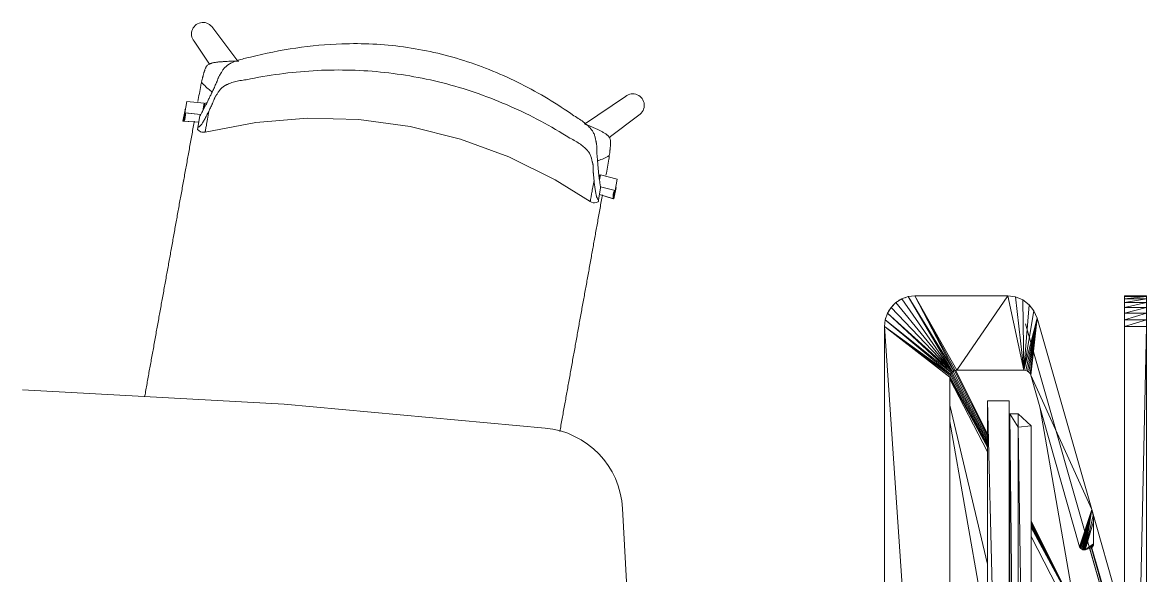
# Model space of a CAD drawing. Header units: millimetres. Extents: x 90978 to 295199, y -4084 to 97293.
# Drawn here: x 174944 to 176230, y 24647 to 25280 of the extents above; entities that cross this region are included whole.
import ezdxf

# ---------------------------------------------------------------- set-up
doc = ezdxf.new("R2010")
doc.units = ezdxf.units.MM
doc.header["$MEASUREMENT"] = 0
doc.layers.get('0').update_dxf_attribs({"linetype": 'CONTINUOUS'})
for name, color, linetype, lineweight in [('A-DETL-THIN', 8, 'CONTINUOUS', 9), ('G-IMPT', 8, 'CONTINUOUS', 9), ('I-FURN', 8, 'CONTINUOUS', 9)]:
    doc.layers.add(name, color=color, linetype=linetype, lineweight=lineweight)

# ---------------------------------------------------------------- blocks, each defined once
blk = doc.blocks.new('Synergy Type 3 - Desk Type 3_dwg_Family - 607669-310583-_3D_-V219-Level 0')
at = {"layer": 'G-IMPT'}
for p, q in [((20.5, -395.5), (328.8, -307.4)), ((29.8, -392.8), (72.1, -380.7)), ((29.8, -392.8), (72.1, -381)), ((30.3, -394.7), (73.5, -382.4)), ((17.1, -396.4), (42, -389.3)), ((19, -395.9), (43.8, -388.8))]:
    blk.add_line(p, q, dxfattribs=at)
blk = doc.blocks.new('Synergy Type 3 - Desk Type 3_dwg_Family - 609077-310585-_3D_-768214-Level 0')
at = {"layer": 'G-IMPT'}
for p, q in [((337, -147.7), (335, -146.9)), ((343.4, -150.4), (345.1, -151.7)), ((349.4, -154.9), (350.7, -156)), ((350.7, -156), (351.7, -157.3)), ((355, -161.5), (356.3, -163.2)), ((358.9, -169.6), (359.8, -171.7)), ((116.4, -383.1), (4.4, -415.1))]:
    blk.add_line(p, q, dxfattribs=at)
blk = doc.blocks.new('Synergy Type 3 - Desk Type 3_dwg_Family - 641585-310597-_3D_-768220-Level 0')
at = {"layer": 'G-IMPT'}
for p, q in [((240.9, -263.7), (-739.1, -263.7)), ((240.9, -263.7), (-739.1, -288.7)), ((240.9, -263.7), (240.9, -288.7)), ((-739.1, -288.7), (240.9, -288.7)), ((-724.1, -289.3), (225.9, -288.7)), ((225.9, -289.3), (-724.1, -289.3)), ((225.9, -289.3), (-709.1, -298.7)), ((-209.1, -288.7), (225.9, -288.7)), ((225.9, -289.3), (210.9, -298.7)), ((225.9, -289.3), (225.9, -288.7)), ((225.9, -289.3), (225.9, -298.7)), ((210.9, -298.7), (-710.5, -313.7)), ((210.9, -298.7), (-709.1, -298.7)), ((210.9, -298.7), (225.9, -298.7)), ((210.9, -298.7), (212.4, -313.7)), ((225.9, -298.7), (212.4, -313.7)), ((212.4, -313.7), (-16.1, -313.7))]:
    blk.add_line(p, q, dxfattribs=at)
blk = doc.blocks.new('Synergy Type 3 - Desk Type 3_dwg_Family - 678409-310601-_3D_-768222-Level 0')
at = {"layer": 'G-IMPT'}
for p, q in [((325.9, -145.7), (-824.1, -145.7)), ((325.9, -145.7), (-766.1, -220.7)), ((325.9, -145.7), (267.9, -220.7)), ((325.9, -145.7), (269.7, -220.9)), ((325.9, -145.7), (271.4, -221.5)), ((333.7, -146.6), (271.4, -221.5)), ((333.7, -146.6), (272.9, -222.5)), ((341.1, -149.2), (272.9, -222.5)), ((341.1, -149.2), (274.2, -223.7)), ((347.8, -153.3), (274.2, -223.7)), ((333.7, -146.6), (325.9, -145.7)), ((341.1, -149.2), (333.7, -146.6)), ((347.8, -153.3), (341.1, -149.2)), ((353.3, -158.9), (347.8, -153.3)), ((353.3, -158.9), (274.2, -223.7)), ((357.5, -165.5), (274.2, -223.7)), ((357.5, -165.5), (353.3, -158.9)), ((360.1, -172.9), (357.5, -165.5)), ((360.1, -172.9), (274.2, -223.7)), ((360.1, -172.9), (275.2, -225.2)), ((360.9, -180.7), (360.1, -172.9)), ((360.9, -180.7), (275.2, -225.2)), ((360.9, -180.7), (275.7, -226.9)), ((360.9, -180.7), (275.9, -228.7)), ((360.9, -180.7), (360.9, -286.9)), ((-766.1, -220.7), (267.9, -220.7)), ((269.7, -220.9), (267.9, -220.7)), ((269.7, -220.9), (271.4, -221.5)), ((271.4, -221.5), (272.9, -222.5)), ((272.9, -222.5), (274.2, -223.7)), ((274.2, -223.7), (275.2, -225.2)), ((275.2, -225.2), (275.7, -226.9)), ((275.7, -226.9), (275.9, -228.7)), ((275.9, -228.7), (275.9, -305.5)), ((275.9, -228.7), (360.9, -286.9)), ((275.9, -305.5), (360.9, -286.9)), ((275.9, -305.5), (359.8, -295.8)), ((359.8, -295.8), (356.4, -304.2)), ((359.8, -295.8), (360.9, -286.9)), ((275.7, -307.6), (274.9, -309.5)), ((275.7, -307.6), (275.9, -305.5)), ((275.7, -307.6), (335.6, -320.5)), ((275.9, -305.5), (356.4, -304.2)), ((275.9, -305.5), (335.6, -320.5)), ((275.9, -305.5), (350.9, -311.4)), ((275.9, -305.5), (343.8, -316.9)), ((356.4, -304.2), (350.9, -311.4)), ((270.1, -313.2), (74, -369.2)), ((116.4, -383.1), (270.1, -313.2)), ((116.4, -383.1), (335.6, -320.5)), ((272, -312.4), (270.1, -313.2)), ((270.1, -313.2), (335.6, -320.5)), ((273.7, -311.1), (272, -312.4)), ((272, -312.4), (335.6, -320.5)), ((274.9, -309.5), (273.7, -311.1)), ((273.7, -311.1), (335.6, -320.5)), ((274.9, -309.5), (335.6, -320.5)), ((335.6, -320.5), (343.8, -316.9)), ((350.9, -311.4), (343.8, -316.9)), ((70.3, -374.1), (70.5, -372.8)), ((71, -371.6), (70.5, -372.8)), ((116.4, -383.1), (70.5, -372.8)), ((71, -371.6), (71.8, -370.6)), ((116.4, -383.1), (71, -371.6)), ((72.8, -369.8), (71.8, -370.6)), ((116.4, -383.1), (71.8, -370.6)), ((74, -369.2), (72.8, -369.8)), ((116.4, -383.1), (72.8, -369.8)), ((116.4, -383.1), (74, -369.2)), ((70.3, -374.1), (70.4, -374.7)), ((116.4, -383.1), (70.3, -374.1)), ((70.4, -374.7), (70.5, -375.4)), ((116.4, -383.1), (70.4, -374.7)), ((72.2, -381.4), (70.5, -375.4)), ((109.6, -384.6), (70.5, -375.4)), ((116.4, -383.1), (70.5, -375.4)), ((102.7, -385), (70.5, -375.4)), ((77.1, -385), (70.5, -375.4)), ((72.8, -382.6), (72.2, -381.4)), ((72.2, -381.4), (72.8, -382.6)), ((72.8, -382.6), (72.2, -381.4)), ((72.2, -381.4), (77.1, -385)), ((72.8, -382.6), (73.6, -383.6)), ((72.8, -382.6), (73.6, -383.6)), ((72.8, -382.6), (77.1, -385)), ((72.8, -382.6), (73.6, -383.6)), ((72.8, -382.6), (77.1, -385)), ((73.6, -383.6), (74.6, -384.4)), ((73.6, -383.6), (74.6, -384.4)), ((73.6, -383.6), (77.1, -385)), ((73.6, -383.6), (74.6, -384.4)), ((73.6, -383.6), (77.1, -385)), ((74.6, -384.4), (75.8, -384.9)), ((74.6, -384.4), (75.8, -384.9)), ((74.6, -384.4), (77.1, -385)), ((74.6, -384.4), (75.8, -384.9)), ((74.6, -384.4), (77.1, -385)), ((75.8, -384.9), (77.1, -385)), ((75.8, -384.9), (77.1, -385)), ((75.8, -384.9), (77.1, -385)), ((102.7, -385), (77.1, -385)), ((109.6, -384.6), (102.7, -385)), ((109.6, -384.6), (116.4, -383.1))]:
    blk.add_line(p, q, dxfattribs=at)
blk = doc.blocks.new('Synergy Type 3 - Desk Type 3_dwg_Family - 680513-310603-_3D_-768223-Level 0')
at = {"layer": 'G-IMPT'}
for p, q in [((-27.1, -263.7), (217.1, -220.7)), ((54.2, -263.7), (236, -220.7)), ((182.5, -263.7), (265.8, -220.7)), ((187.9, -263.7), (267, -220.7)), ((189.3, -263.7), (268.8, -220.8)), ((191.1, -263.7), (270.6, -221.2)), ((193.2, -263.7), (272.2, -222)), ((195.6, -263.7), (273.5, -223.1)), ((198.2, -263.7), (274.6, -224.4)), ((200.8, -263.7), (275.4, -225.8)), ((203.3, -263.7), (275.8, -227.3)), ((-11.1, -363.7), (85.7, -313.7)), ((3.9, -363.7), (96.6, -313.7)), ((3.9, -363.7), (95.9, -313.7)), ((3.9, -363.7), (97.5, -313.7)), ((3.9, -363.7), (98.6, -313.7)), ((3.9, -363.7), (99.8, -313.7)), ((3.9, -363.7), (101.1, -313.7)), ((3.9, -363.7), (102.4, -313.7)), ((3.9, -363.7), (103.6, -313.7)), ((3.9, -363.7), (232.1, -324.1)), ((74, -382.8), (1.1, -403.6))]:
    blk.add_line(p, q, dxfattribs=at)
blk = doc.blocks.new('Synergy Type 3 - Desk Type 3_dwg_Family - 687609-310611-_3D_-768227-Level 0')
at = {"layer": 'G-IMPT'}
for p, q in [((325.9, -420.7), (-824.1, -420.7)), ((325.9, -445.7), (-824.1, -420.7)), ((333.7, -420.7), (325.9, -420.7)), ((333.7, -445.7), (325.9, -420.7)), ((325.9, -445.7), (325.9, -420.7)), ((341.1, -420.7), (333.7, -420.7)), ((341.1, -445.7), (333.7, -420.7)), ((333.7, -445.7), (333.7, -420.7)), ((347.8, -420.7), (341.1, -420.7)), ((347.8, -445.7), (341.1, -420.7)), ((341.1, -445.7), (341.1, -420.7)), ((353.3, -420.7), (347.8, -420.7)), ((347.8, -445.7), (347.8, -420.7)), ((353.3, -445.7), (347.8, -420.7)), ((357.5, -420.7), (353.3, -420.7)), ((353.3, -445.7), (353.3, -420.7)), ((357.5, -445.7), (353.3, -420.7)), ((357.5, -420.7), (360.1, -420.7)), ((357.5, -445.7), (357.5, -420.7)), ((360.1, -445.7), (357.5, -420.7)), ((360.1, -420.7), (360.9, -420.7)), ((360.1, -445.7), (360.1, -420.7)), ((360.9, -445.7), (360.1, -420.7)), ((360.9, -445.7), (360.9, -420.7)), ((-824.1, -445.7), (325.9, -445.7)), ((333.7, -445.7), (325.9, -445.7)), ((341.1, -445.7), (333.7, -445.7)), ((347.8, -445.7), (341.1, -445.7)), ((347.8, -445.7), (353.3, -445.7)), ((353.3, -445.7), (357.5, -445.7)), ((357.5, -445.7), (360.1, -445.7)), ((360.1, -445.7), (360.9, -445.7))]:
    blk.add_line(p, q, dxfattribs=at)

msp = doc.modelspace()

# ---------------------------------------------------------------- linework, layer by layer
at = {"layer": 'A-DETL-THIN'}
for p, q in [((175242.9, 24843.1), (174943.6, 24859.5)), ((175541.7, 24815.8), (175242.9, 24843.1)), ((175639.3, 24564.4), (175630.2, 24723.8))]:
    msp.add_line(p, q, dxfattribs=at)
msp.add_arc((175532.8, 24718.6), 97.6, 3.0485, 84.7725, dxfattribs=at)
at = {"layer": 'I-FURN'}
for p, q in [((175190.1, 25235.7), (175161.3, 25273.6)), ((175140, 25258.4), (175157.7, 25232.1)), ((175129.3, 25176.5), (175131.6, 25189.6)), ((175131.6, 25189.6), (175151.5, 25187.4)), ((175633.8, 25195.2), (175586.8, 25163.6)), ((175129.6, 25180.1), (175127.2, 25167)), ((175147.5, 25174.4), (175129.3, 25176.5)), ((175147.5, 25174.4), (175130.2, 25176.3)), ((175151.5, 25187.4), (175149.9, 25178.7)), ((175152.4, 25187.2), (175151.3, 25181.4)), ((175127.2, 25167), (175145.4, 25165.9)), ((175128.1, 25166.8), (175145.4, 25165.7)), ((175146.7, 25173), (175144.3, 25159.6)), ((175152.6, 25154.4), (175210.7, 25165.5)), ((175210.7, 25165.5), (175269.6, 25170.4)), ((175269.6, 25170.4), (175328.7, 25168.8)), ((175328.7, 25168.8), (175387.3, 25160.8)), ((175614.9, 25148.1), (175649, 25173.9)), ((175145.5, 25156.1), (175143.9, 25157.6)), ((175147.4, 25154.9), (175145.5, 25156.1)), ((175148.9, 25154.5), (175147.4, 25154.9)), ((175150.7, 25154.2), (175148.9, 25154.5)), ((175152.6, 25154.4), (175150.7, 25154.2)), ((175387.3, 25160.8), (175444.7, 25146.5)), ((175444.7, 25146.5), (175500.2, 25126.2)), ((175500.2, 25126.2), (175553.2, 25099.9)), ((175553.2, 25099.9), (175593.3, 25074.9)), ((175603.5, 25102.8), (175604, 25105.7)), ((175603.9, 25099.7), (175605, 25105.6)), ((175605, 25105.6), (175624.3, 25100.7)), ((175624.3, 25100.7), (175621.9, 25087.6)), ((175605.3, 25090.3), (175602.9, 25076.9)), ((175621.9, 25087.6), (175605.1, 25091.8)), ((175620.5, 25077.9), (175622.9, 25091.1)), ((175593.3, 25074.9), (175595, 25074.1)), ((175595, 25074.1), (175596.8, 25073.6)), ((175596.8, 25073.6), (175598.3, 25073.6)), ((175598.3, 25073.6), (175600.6, 25074)), ((175600.6, 25074), (175602.5, 25074.8)), ((175604, 25083), (175620.5, 25077.9)), ((175604, 25082.9), (175619.6, 25078.1))]:
    msp.add_line(p, q, dxfattribs=at)
for centre, start, end in [((175150.1, 25266.8), 31.7636, 219.3798), ((175642.1, 25185.1), 301.7401, 129.3564)]:
    msp.add_arc(centre, 13.1, start, end, dxfattribs=at)
for centre, start_param, end_param in [((175111.9, 25175.2), 2.819103, 3.398599), ((175112.9, 25175), 2.819103, 3.398599), ((175114.3, 25188.3), 2.819103, 2.902745), ((175636.8, 25080.5), 6.026179, 6.605675), ((175637.7, 25080.3), 6.026179, 6.605675), ((175640.1, 25093.4), 0.238848, 0.322489)]:
    msp.add_ellipse(centre, major_axis=(-17.1, 3.1), ratio=0.978487, start_param=start_param, end_param=end_param, dxfattribs=at)
for points, knots in [([(175204.4, 25240), (175221.5, 25244.5), (175256.2, 25251.6), (175315, 25257), (175380, 25253.9), (175449.3, 25238.2), (175503.9, 25215.7), (175545.3, 25192.8), (175565, 25180), (175574.7, 25173.2)], [-1, -1, -1, -1, -0.863636, -0.727273, -0.545455, -0.363636, -0.181818, -0.090909, 0, 0, 0, 0]), ([(175148.5, 25211.6), (175148.8, 25212.7), (175149.2, 25214.3), (175149.6, 25216.2), (175149.9, 25217.3), (175150.1, 25218.1), (175150.3, 25218.9), (175150.5, 25219.8), (175150.9, 25221), (175151.2, 25222.2), (175151.4, 25223.1), (175151.6, 25223.6), (175151.7, 25223.9), (175151.8, 25224.3), (175152, 25224.8), (175152.3, 25225.7), (175152.7, 25226.8), (175153.2, 25228.1), (175153.9, 25229.2), (175154.7, 25230.3), (175155.8, 25231.3), (175156.9, 25232), (175157.9, 25232.5), (175158.7, 25232.8), (175159.4, 25233.1), (175160.5, 25233.4), (175161.9, 25233.7), (175163.6, 25234.1), (175165.5, 25234.3), (175167.3, 25234.6), (175168.9, 25234.7), (175170.5, 25234.9), (175172.3, 25235), (175174.2, 25235.1), (175176.7, 25235.3), (175181.2, 25235.5), (175185.1, 25235.6), (175187.5, 25235.7)], [0, 0, 0, 0, 0.0625, 0.09375, 0.109375, 0.125, 0.140625, 0.15625, 0.1875, 0.21875, 0.234375, 0.242188, 0.25, 0.257812, 0.265625, 0.28125, 0.3125, 0.34375, 0.375, 0.40625, 0.4375, 0.46875, 0.484375, 0.5, 0.515625, 0.53125, 0.5625, 0.59375, 0.625, 0.65625, 0.6875, 0.71875, 0.75, 0.78125, 0.8125, 0.875, 1, 1, 1, 1]), ([(175150.4, 25179.6), (175151.4, 25181.4), (175153, 25184.3), (175155.3, 25189), (175157.1, 25192.9), (175159, 25196.8), (175161, 25201), (175162.8, 25204.8), (175164.2, 25208), (175165.2, 25210), (175165.9, 25211.6), (175166.5, 25213.2), (175167, 25214.8), (175167.7, 25216.5), (175168.3, 25217.7), (175168.8, 25218.8), (175169.3, 25219.6), (175169.6, 25220), (175169.8, 25220.4), (175170, 25220.7), (175170.3, 25221.2), (175170.9, 25222), (175171.6, 25223.2), (175172.5, 25224.8), (175173.6, 25226.3), (175174.8, 25227.8), (175176.2, 25229.3), (175177.6, 25230.5), (175178.7, 25231.3), (175179.4, 25231.7), (175179.9, 25232.1), (175180.5, 25232.4), (175181.2, 25232.8), (175182.6, 25233.5), (175184.7, 25234.5), (175187.4, 25235.6), (175191.3, 25237), (175196.8, 25238.5), (175201.7, 25239.5), (175204.4, 25240)], [0, 0, 0, 0, 0.142857, 0.214286, 0.285714, 0.357143, 0.428571, 0.5, 0.535714, 0.571429, 0.589286, 0.607143, 0.642857, 0.660714, 0.678571, 0.696429, 0.705357, 0.709821, 0.714286, 0.71875, 0.723214, 0.732143, 0.75, 0.767857, 0.785714, 0.803571, 0.821429, 0.839286, 0.848214, 0.852679, 0.857143, 0.861607, 0.866071, 0.875, 0.892857, 0.910714, 0.928571, 0.964286, 1, 1, 1, 1]), ([(175570.1, 25147.5), (175559.2, 25154.4), (175536.9, 25167.4), (175490.6, 25190), (175429.8, 25211.5), (175353.5, 25225.2), (175289, 25226.4), (175237.7, 25221.3), (175212.4, 25217), (175199.7, 25214.3)], [-1, -1, -1, -1, -0.9, -0.8, -0.6, -0.4, -0.2, -0.1, 0, 0, 0, 0]), ([(175148.5, 25211.6), (175150.1, 25209.7), (175153.3, 25206.3), (175157.5, 25202.7), (175160, 25200.8), (175160.7, 25200.3)], [0, 0, 0, 0, 0.02777778, 0.05555556, 0.06696683, 0.06696683, 0.06696683, 0.06696683]), ([(175199.7, 25214.3), (175197.2, 25214), (175192.3, 25213.4), (175187, 25212.2), (175183.1, 25211.1), (175180.5, 25210.1), (175178.4, 25209.2), (175177.1, 25208.6), (175176.3, 25208.2), (175175.8, 25207.9), (175175.2, 25207.6), (175174.6, 25207.2), (175173.4, 25206.5), (175172, 25205.3), (175170.6, 25203.8), (175169.3, 25202.3), (175168.2, 25200.8), (175167.2, 25199.3), (175166.4, 25198.2), (175165.9, 25197.4), (175165.6, 25196.9), (175165.4, 25196.6), (175165.1, 25196.3), (175164.9, 25195.9), (175164.4, 25195.2), (175163.9, 25194.3), (175163.4, 25193.2), (175162.8, 25191.8), (175162.3, 25190.4), (175161.8, 25189), (175161.3, 25187.9), (175160.8, 25186.7), (175160.1, 25185.2), (175158.8, 25182.6), (175157.8, 25180.4), (175157.1, 25179)], [0, 0, 0, 0, 0.0625, 0.125, 0.15625, 0.1875, 0.21875, 0.234375, 0.242188, 0.25, 0.257812, 0.265625, 0.28125, 0.3125, 0.34375, 0.375, 0.40625, 0.4375, 0.46875, 0.484375, 0.492188, 0.5, 0.507812, 0.515625, 0.53125, 0.5625, 0.59375, 0.625, 0.6875, 0.71875, 0.75, 0.78125, 0.8125, 0.875, 1, 1, 1, 1]), ([(175154.9, 25188.4), (175154.5, 25188.2), (175153.6, 25187.8), (175152.8, 25187.3), (175152.4, 25187.1)], [-0.5281276, -0.5281276, -0.5281276, -0.5281276, -0.3333333, -0.1189454, -0.1189454, -0.1189454, -0.1189454]), ([(175152.7, 25155.1), (175152.8, 25155.3), (175152.9, 25155.9), (175153.3, 25157.9), (175153.9, 25161.7), (175155.2, 25168.8), (175156.4, 25175.3), (175157.1, 25179)], [0.4444444, 0.4444444, 0.4444444, 0.4444444, 0.5138889, 0.5833333, 0.7222222, 0.8611111, 1, 1, 1, 1]), ([(175083.4, 24851.9), (175083.6, 24852.6), (175084.6, 24858.2), (175086.4, 24868.6), (175089, 24883), (175091.7, 24897.6), (175094.4, 24912.6), (175097.1, 24927.7), (175099.8, 24942.6), (175102, 24955), (175103.8, 24964.9), (175105.2, 24972.4), (175106.5, 24979.9), (175108.3, 24989.8), (175110.5, 25002), (175112.7, 25014.1), (175114.5, 25023.9), (175115.8, 25031.4), (175117.1, 25038.8), (175118.9, 25048.6), (175121.1, 25060.9), (175123.3, 25073.2), (175125.1, 25083.1), (175126.5, 25090.6), (175127.9, 25098.2), (175129.6, 25108.1), (175131.9, 25120.4), (175134.5, 25135.2), (175137.3, 25150.4), (175139.2, 25161), (175140.2, 25166.5), (175140.3, 25166.9)], [-0.8626717, -0.8626717, -0.8626717, -0.8626717, -0.8571429, -0.8214286, -0.7857143, -0.75, -0.7142857, -0.6785714, -0.6428571, -0.6071429, -0.5892857, -0.5714286, -0.5535714, -0.5357143, -0.5, -0.4642857, -0.4464286, -0.4285714, -0.4107143, -0.3928571, -0.3571429, -0.3214286, -0.3035714, -0.2857143, -0.2678571, -0.25, -0.2142857, -0.1785714, -0.1428571, -0.1071429, -0.103964, -0.103964, -0.103964, -0.103964]), ([(175574.7, 25173.2), (175577, 25171.8), (175581.3, 25169.2), (175585.9, 25165.8), (175589.1, 25163.2), (175591.3, 25161.2), (175592.9, 25159.5), (175593.9, 25158.4), (175594.4, 25157.7), (175594.8, 25157.2), (175595.2, 25156.7), (175595.7, 25156.1), (175596.5, 25154.9), (175597.3, 25153.3), (175598.1, 25151.4), (175598.7, 25149.6), (175599.2, 25147.8), (175599.6, 25146), (175599.8, 25144.6), (175600, 25143.7), (175600.1, 25143.1), (175600.2, 25142.7), (175600.3, 25142.3), (175600.4, 25141.8), (175600.6, 25140.9), (175600.7, 25139.7), (175600.8, 25138.3), (175600.9, 25136.5), (175600.9, 25134.8), (175600.9, 25133.1), (175600.9, 25131.8), (175601, 25130.5), (175601.1, 25128.7), (175601.4, 25125.7), (175601.7, 25121.5), (175602.1, 25116.9), (175602.5, 25112.5), (175602.9, 25108.3), (175603.3, 25104.4), (175603.7, 25100.9), (175604, 25098.7), (175604.2, 25097.8)], [0, 0, 0, 0, 0.035714, 0.071429, 0.089286, 0.107143, 0.125, 0.133929, 0.138393, 0.142857, 0.147321, 0.151786, 0.160714, 0.178571, 0.196429, 0.214286, 0.232143, 0.25, 0.267857, 0.276786, 0.28125, 0.285714, 0.290179, 0.294643, 0.303571, 0.321429, 0.339286, 0.357143, 0.392857, 0.410714, 0.428571, 0.446429, 0.464286, 0.5, 0.571429, 0.642857, 0.714286, 0.785714, 0.857143, 0.928571, 1, 1, 1, 1]), ([(175587.2, 25163.6), (175589.4, 25162.7), (175592.9, 25161.2), (175597.1, 25159.4), (175599.4, 25158.4), (175601.2, 25157.6), (175602.7, 25156.9), (175604.2, 25156.2), (175605.7, 25155.5), (175607.3, 25154.6), (175608.9, 25153.7), (175610.5, 25152.8), (175611.7, 25152), (175612.5, 25151.3), (175613.2, 25150.8), (175613.7, 25150.3), (175614.5, 25149.5), (175615.3, 25148.4), (175616, 25147.1), (175616.4, 25145.8), (175616.6, 25144.5), (175616.7, 25143.1), (175616.6, 25141.9), (175616.6, 25141), (175616.6, 25140.5), (175616.6, 25140.1), (175616.6, 25139.7), (175616.5, 25139.2), (175616.5, 25138.3), (175616.3, 25137), (175616.2, 25135.8), (175616.1, 25134.8), (175616, 25134), (175615.9, 25133.2), (175615.8, 25132.1), (175615.6, 25130.2), (175615.4, 25128.5), (175615.2, 25127.5)], [0, 0, 0, 0, 0.125, 0.1875, 0.21875, 0.25, 0.28125, 0.3125, 0.34375, 0.375, 0.40625, 0.4375, 0.46875, 0.484375, 0.5, 0.515625, 0.53125, 0.5625, 0.59375, 0.625, 0.65625, 0.6875, 0.71875, 0.734375, 0.742188, 0.75, 0.757812, 0.765625, 0.78125, 0.8125, 0.84375, 0.859375, 0.875, 0.890625, 0.90625, 0.9375, 1, 1, 1, 1]), ([(175144.3, 25159.6), (175144.2, 25159.1), (175144.1, 25158.3), (175143.9, 25157.6), (175143.9, 25157.5), (175144, 25158.1), (175144.2, 25158.9), (175144.2, 25159.2)], [0, 0, 0, 0, 0.125, 0.25, 0.375, 0.5, 0.5837817, 0.5837817, 0.5837817, 0.5837817]), ([(175597.7, 25099.5), (175597.5, 25101.1), (175597.3, 25103.5), (175597.1, 25106.4), (175596.9, 25108), (175596.8, 25109.3), (175596.8, 25110.5), (175596.8, 25112), (175596.8, 25113.5), (175596.7, 25115), (175596.6, 25116.2), (175596.5, 25117.3), (175596.3, 25118.1), (175596.2, 25118.6), (175596.1, 25118.9), (175596, 25119.3), (175595.9, 25119.8), (175595.6, 25120.7), (175595.3, 25122.1), (175594.9, 25123.8), (175594.4, 25125.6), (175593.8, 25127.5), (175592.9, 25129.4), (175592, 25131), (175591.2, 25132.1), (175590.7, 25132.7), (175590.3, 25133.2), (175589.9, 25133.6), (175589.3, 25134.2), (175588.3, 25135.3), (175586.7, 25136.8), (175584.5, 25138.7), (175581.3, 25141.1), (175576.7, 25144), (175572.4, 25146.4), (175570.1, 25147.5)], [0, 0, 0, 0, 0.125, 0.1875, 0.21875, 0.25, 0.28125, 0.3125, 0.375, 0.40625, 0.4375, 0.46875, 0.484375, 0.492188, 0.5, 0.507812, 0.515625, 0.53125, 0.5625, 0.59375, 0.625, 0.65625, 0.6875, 0.71875, 0.734375, 0.742188, 0.75, 0.757812, 0.765625, 0.78125, 0.8125, 0.84375, 0.875, 0.9375, 1, 1, 1, 1]), ([(175601.3, 25121.5), (175601.7, 25121.6), (175604.2, 25122.3), (175608.9, 25124.1), (175613.1, 25126.2), (175615.2, 25127.5)], [0.93933321, 0.93933321, 0.93933321, 0.93933321, 0.94444444, 0.97222222, 1, 1, 1, 1]), ([(175597.7, 25099.5), (175597.2, 25096.5), (175596.2, 25091.2), (175595.1, 25084.9), (175594.2, 25080.3), (175593.8, 25077.7), (175593.5, 25076.2), (175593.4, 25075.5), (175593.3, 25075), (175593.3, 25074.9), (175593.3, 25074.9)], [0, 0, 0, 0, 0.1111111, 0.2222222, 0.3333333, 0.4444444, 0.5, 0.5555556, 0.6111111, 0.6625707, 0.6625707, 0.6625707, 0.6625707]), ([(175607.4, 25082.7), (175607.3, 25082), (175606.7, 25078.8), (175605.6, 25073), (175604.3, 25065.4), (175602.9, 25057.8), (175601.1, 25047.8), (175598.9, 25035.6), (175596.7, 25023.6), (175595, 25013.9), (175593.6, 25006.4), (175592.3, 24998.9), (175590.5, 24989), (175588.3, 24976.8), (175585.6, 24962.1), (175582.9, 24947.2), (175580.2, 24932.3), (175577.6, 24917.6), (175575.4, 24905.3), (175573.6, 24895.3), (175572.2, 24887.8), (175570.9, 24880.3), (175569.1, 24870.4), (175566.9, 24858.2), (175564.7, 24845.9), (175562.9, 24836), (175561.5, 24828.5), (175560.2, 24821), (175559.2, 24815.5), (175558.6, 24812.5), (175558.5, 24811.9)], [-0.8977274, -0.8977274, -0.8977274, -0.8977274, -0.8928571, -0.875, -0.8571429, -0.8392857, -0.8214286, -0.7857143, -0.75, -0.7321429, -0.7142857, -0.6964286, -0.6785714, -0.6428571, -0.6071429, -0.5714286, -0.5357143, -0.5, -0.4642857, -0.4464286, -0.4285714, -0.4107143, -0.3928571, -0.3571429, -0.3214286, -0.3035714, -0.2857143, -0.2678571, -0.25, -0.245819, -0.245819, -0.245819, -0.245819]), ([(175602.8, 25076.5), (175602.8, 25076.2), (175602.6, 25075.4), (175602.5, 25074.8), (175602.5, 25074.9), (175602.6, 25075.5), (175602.8, 25076.3), (175602.9, 25076.9)], [0.4171888, 0.4171888, 0.4171888, 0.4171888, 0.5, 0.625, 0.75, 0.875, 1, 1, 1, 1])]:
    msp.add_open_spline(points, degree=3, knots=knots, dxfattribs=at)
for points in [[(175191.2, 25235.7), (175189.9, 25235.7), (175188.7, 25235.7), (175187.5, 25235.7)], [(175187.5, 25235.7), (175188.7, 25235.7), (175189.9, 25235.7), (175191.1, 25235.7)], [(175144.3, 25189.3), (175145.4, 25195.7), (175146.6, 25201.9), (175147.6, 25207.9)], [(175147.6, 25207.9), (175147.8, 25208.5), (175148.1, 25209.8), (175148.4, 25211), (175148.5, 25211.6)], [(175157.1, 25179), (175156.2, 25177.1), (175154.4, 25173.5), (175151.9, 25168.9), (175149.7, 25165), (175147.6, 25162.1), (175145.8, 25160.3), (175144.8, 25159.7), (175144.3, 25159.6)], [(175146.7, 25173), (175147.3, 25174), (175148.5, 25176.1), (175149.8, 25178.4), (175150.4, 25179.6)], [(175615.2, 25127.5), (175615.2, 25126.8), (175615, 25125.5), (175614.8, 25124.3), (175614.8, 25123.6)], [(175614.8, 25123.6), (175613.7, 25117.6), (175612.6, 25111.4), (175611.4, 25105)], [(175602.9, 25076.9), (175602.5, 25077.1), (175601.7, 25078), (175600.6, 25080.4), (175599.8, 25083.8), (175599, 25088.2), (175598.3, 25093.4), (175597.9, 25097.4), (175597.7, 25099.5)], [(175604.2, 25097.8), (175604.4, 25096.4), (175604.7, 25093.8), (175605.1, 25091.4), (175605.3, 25090.3)]]:
    msp.add_open_spline(points, degree=3, dxfattribs=at)

# ---------------------------------------------------------------- block references
at = {"rotation": 90.00000000000007}
for name in ['Synergy Type 3 - Desk Type 3_dwg_Family - 609077-310585-_3D_-768214-Level 0', 'Synergy Type 3 - Desk Type 3_dwg_Family - 609077-310585-_3D_-768214-Level 0', 'Synergy Type 3 - Desk Type 3_dwg_Family - 678409-310601-_3D_-768222-Level 0', 'Synergy Type 3 - Desk Type 3_dwg_Family - 678409-310601-_3D_-768222-Level 0', 'Synergy Type 3 - Desk Type 3_dwg_Family - 687609-310611-_3D_-768227-Level 0', 'Synergy Type 3 - Desk Type 3_dwg_Family - 687609-310611-_3D_-768227-Level 0', 'Synergy Type 3 - Desk Type 3_dwg_Family - 607669-310583-_3D_-V219-Level 0', 'Synergy Type 3 - Desk Type 3_dwg_Family - 607669-310583-_3D_-V219-Level 0', 'Synergy Type 3 - Desk Type 3_dwg_Family - 680513-310603-_3D_-768223-Level 0', 'Synergy Type 3 - Desk Type 3_dwg_Family - 680513-310603-_3D_-768223-Level 0', 'Synergy Type 3 - Desk Type 3_dwg_Family - 641585-310597-_3D_-768220-Level 0', 'Synergy Type 3 - Desk Type 3_dwg_Family - 641585-310597-_3D_-768220-Level 0']:
    msp.add_blockref(name, (175784.3, 24606.1), dxfattribs=at)

doc.saveas('drawing.dxf')
